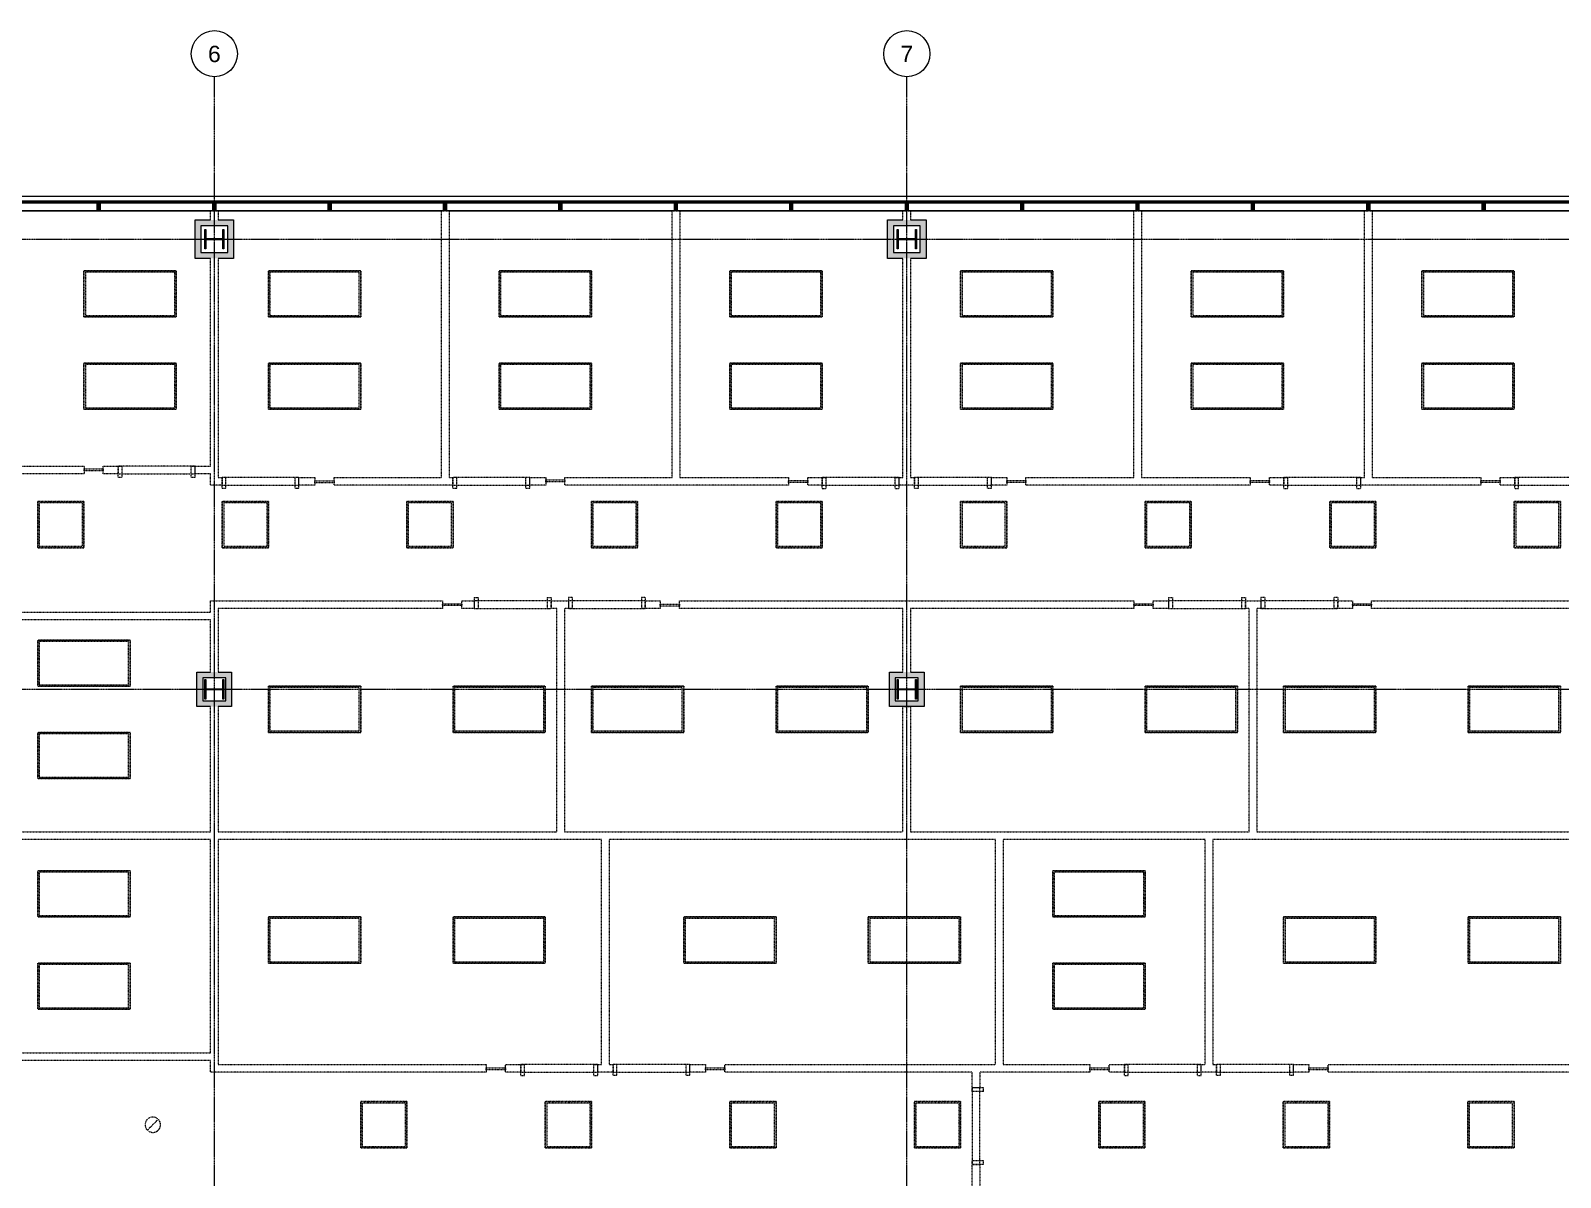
# Model space of a CAD drawing. Header units: inches. Extents: x -1263 to 2214, y -160 to 2229.
# Drawn here: x 207 to 1003, y 1633 to 2229 of the extents above; entities that cross this region are included whole.
import ezdxf

# ---------------------------------------------------------------- set-up
doc = ezdxf.new("R2010")
doc.units = ezdxf.units.IN
doc.header["$MEASUREMENT"] = 0
doc.linetypes.add('Demolished', pattern=[0.1875, 0.125, -0.0625])
doc.linetypes.add('Grid Line 1_2_', pattern=[0.875, 0.5, -0.125, 0.125, -0.125])
for name, color, linetype, lineweight in [('A-CLNG', 13, 'Continuous', 13), ('A-DETL-GENF', 92, 'Continuous', 9), ('A-DOOR', 31, 'Demolished', 9), ('A-DOOR-FRAM', 31, 'Demolished', 20), ('A-GLAZ-CURT', 52, 'Demolished', 9), ('A-GLAZ-CWMG', 51, 'Continuous', 13), ('A-WALL', 113, 'Demolished', 9), ('A-WALL-PATT', 111, 'Continuous', 13), ('E-LITE-EQPM', 33, 'Demolished', 9), ('I-WALL', 2, 'Continuous', 13), ('S-COLS', 52, 'Continuous', 13), ('S-GRID', 1, 'Continuous', 9), ('S-GRID-IDEN', 1, 'Continuous', 9)]:
    doc.layers.add(name, color=color, linetype=linetype, lineweight=lineweight)
doc.styles.add('Swis721 Lt BT', font='swissl.ttf', dxfattribs={"height": 8.514638})

# ---------------------------------------------------------------- blocks, each defined once
blk = doc.blocks.new('Single Flush - OTJ_SOLIDFLUSH_ALUM-4837881-6TH FLOOR RCP DEMO')
at = {"layer": 'A-DOOR-FRAM', "color": 250}
for p, q in [((-20, -3.75), (-20, 2)), ((-20, 2), (-18, 2)), ((-18, -3.75), (-18, 2)), ((18.000004, -3.75), (18.000004, 2)), ((18.000004, 2), (20.000004, 2)), ((20.000004, -3.75), (20.000004, 2)), ((-20, -3.75), (-18, -3.75)), ((18.000004, -3.75), (20.000004, -3.75))]:
    blk.add_line(p, q, dxfattribs=at)
blk = doc.blocks.new('Single Flush - OTJ_SOLIDFLUSH_ALUM-4837941-6TH FLOOR RCP DEMO')
at = {"layer": 'A-DOOR-FRAM', "color": 250}
for p, q in [((-20, 3.75), (-20, -2)), ((-20, 3.75), (-18, 3.75)), ((-18, 3.75), (-18, -2)), ((18.000004, 3.75), (18.000004, -2)), ((18.000004, 3.75), (20.000004, 3.75)), ((20.000004, 3.75), (20.000004, -2)), ((-20, -2), (-18, -2)), ((18.000004, -2), (20.000004, -2))]:
    blk.add_line(p, q, dxfattribs=at)
blk = doc.blocks.new('System Panel - Glazed-4866112-6TH FLOOR RCP DEMO')
at = {"layer": 'A-GLAZ-CURT', "color": 250, "lineweight": 20}
for p, q in [((-5, 0.75), (-5, 1.75)), ((-5, 1.75), (5, 1.75)), ((5, 0.75), (-5, 0.75)), ((5, 1.75), (5, 0.75))]:
    blk.add_line(p, q, dxfattribs=at)
blk = doc.blocks.new('HP-Bearing Pile-Column - HP10X57-4885479-6TH FLOOR RCP DEMO')
at = {"layer": 'S-COLS', "lineweight": 9}
blk.add_hatch(color=7, dxfattribs=at).paths.add_polyline_path([(-5.1, -4.435), (-5.1, -5), (5.1, -5), (5.1, -4.435), (0.2825, -4.435), (0.2825, 4.435), (5.1, 4.435), (5.1, 5), (-5.1, 5), (-5.1, 4.435), (-0.2825, 4.435), (-0.2825, -4.435), (-4.4727, -4.435)], flags=0)
at = {"layer": 'S-COLS', "color": 8, "lineweight": 20}
for p, q in [((-5.1, 5), (5.1, 5)), ((-5.1, 4.435), (-5.1, 5)), ((-0.2825, 4.435), (-5.1, 4.435)), ((-0.2825, -4.435), (-0.2825, 4.435)), ((5.1, 4.435), (0.2825, 4.435)), ((0.2825, 4.435), (0.2825, -4.435)), ((5.1, 5), (5.1, 4.435)), ((-5.1, -5), (-5.1, -4.435)), ((-5.1, -4.435), (-0.2825, -4.435)), ((5.1, -5), (-5.1, -5)), ((0.2825, -4.435), (5.1, -4.435)), ((5.1, -4.435), (5.1, -5))]:
    blk.add_line(p, q, dxfattribs=at)
blk = doc.blocks.new('System Panel - Glazed-4980337-6TH FLOOR RCP DEMO')
at = {"layer": 'A-GLAZ-CURT', "linetype": 'Continuous'}
blk.add_hatch(color=7, dxfattribs=at).paths.add_polyline_path([(29.25, 1.75), (-29.25, 1.75), (-29.25, 0.75), (29.25, 0.75)], flags=0)
at = {"layer": 'A-GLAZ-CURT', "color": 8, "linetype": 'Continuous', "lineweight": 20}
for p, q in [((-29.25, 0.75), (-29.25, 1.75)), ((-29.25, 1.75), (29.25, 1.75)), ((29.25, 0.75), (-29.25, 0.75)), ((29.25, 1.75), (29.25, 0.75))]:
    blk.add_line(p, q, dxfattribs=at)
blk = doc.blocks.new('System Panel - Glazed-4980343-6TH FLOOR RCP DEMO')
at = {"layer": 'A-GLAZ-CURT', "linetype": 'Continuous'}
blk.add_hatch(color=7, dxfattribs=at).paths.add_polyline_path([(-29.34, 0.75), (29.34, 0.75), (29.34, 1.75), (-29.34, 1.75), (-29.34, 0.75)], flags=0)
at = {"layer": 'A-GLAZ-CURT', "color": 8, "linetype": 'Continuous', "lineweight": 20}
for p, q in [((-29.34, 0.75), (-29.34, 1.75)), ((-29.34, 1.75), (29.34, 1.75)), ((29.34, 0.75), (-29.34, 0.75)), ((29.34, 1.75), (29.34, 0.75))]:
    blk.add_line(p, q, dxfattribs=at)
blk = doc.blocks.new('System Panel - Glazed-4980338-6TH FLOOR RCP DEMO')
at = {"layer": 'A-GLAZ-CURT', "linetype": 'Continuous'}
blk.add_hatch(color=7, dxfattribs=at).paths.add_polyline_path([(-29.34, 1.75), (-29.34, 0.75), (29.34, 0.75), (29.34, 1.75), (15.4, 1.75)], flags=0)
at = {"layer": 'A-GLAZ-CURT', "color": 8, "linetype": 'Continuous', "lineweight": 20}
for p, q in [((-29.34, 0.75), (-29.34, 1.75)), ((-29.34, 1.75), (29.34, 1.75)), ((29.34, 0.75), (-29.34, 0.75)), ((29.34, 1.75), (29.34, 0.75))]:
    blk.add_line(p, q, dxfattribs=at)
blk = doc.blocks.new('Rectangular Mullion - 1_5_ x 2_5_ rectangular-4980335-6TH FLOOR RCP DEMO')
at = {"layer": 'A-GLAZ-CWMG', "lineweight": 9}
blk.add_hatch(color=7, dxfattribs=at).paths.add_polyline_path([(0.75, -1.75), (0.75, -2), (-0.75, -2), (-0.75, 3), (0.75, 3), (0.75, -0.75)], flags=0)
at = {"layer": 'A-GLAZ-CWMG', "color": 8, "lineweight": 20}
for p, q in [((0.75, 3), (-0.75, 3)), ((-0.75, 3), (-0.75, -2)), ((0.75, -2), (0.75, 3)), ((-0.75, -2), (0.75, -2))]:
    blk.add_line(p, q, dxfattribs=at)
blk = doc.blocks.new('Rectangular Mullion - 1_5_ x 2_5_ rectangular-4916157-6TH FLOOR RCP DEMO')
at = {"layer": 'A-GLAZ-CWMG', "lineweight": 9}
for p, q in [((963.72, 2140.33), (1022.4, 2140.33)), ((963.72, 2135.33), (1022.4, 2135.33))]:
    blk.add_line(p, q, dxfattribs=at)
blk = doc.blocks.new('Rectangular Mullion - 1_5_ x 2_5_ rectangular-V3-6TH FLOOR RCP DEMO')
at = {"layer": 'A-GLAZ-CWMG', "lineweight": 9}
for p, q in [((-358.12, 725.26), (-416.62, 725.26)), ((-358.12, 720.26), (-416.62, 720.26))]:
    blk.add_line(p, q, dxfattribs=at)
blk = doc.blocks.new('FAR22_CH - FAR22_CH-4992025-6TH FLOOR RCP DEMO')
at = {"layer": 'A-DETL-GENF', "color": 7, "linetype": 'Demolished'}
for p, q in [((0, 0), (24, 0)), ((0, -24), (0, 0)), ((0.75, -0.75), (0.75, -23.25)), ((23.25, -0.75), (0.75, -0.75)), ((23.25, -23.25), (23.25, -0.75)), ((24, 0), (24, -24)), ((0.75, -23.25), (23.25, -23.25)), ((24, -24), (0, -24))]:
    blk.add_line(p, q, dxfattribs=at)
blk = doc.blocks.new('L-Recessed Circular - Downlight - 8_-4935058-6TH FLOOR RCP DEMO')
at = {"layer": 'E-LITE-EQPM', "color": 7}
for q in [(-2.83, -2.83), (2.83, 2.83)]:
    blk.add_line((0, 0), q, dxfattribs=at)
for start, end in [(360, 180), (180, 360)]:
    blk.add_arc((0, 0), 4, start, end, dxfattribs=at)
blk = doc.blocks.new('FAR22_CH - FAR24_CH-5125636-6TH FLOOR RCP DEMO')
at = {"layer": 'A-DETL-GENF', "color": 7, "linetype": 'Demolished'}
for p, q in [((0, 0), (48, 0)), ((0, -24), (0, 0)), ((0.75, -0.75), (0.75, -23.25)), ((47.25, -0.75), (0.75, -0.75)), ((47.25, -23.25), (47.25, -0.75)), ((48, 0), (48, -24)), ((0.75, -23.25), (47.25, -23.25)), ((48, -24), (0, -24))]:
    blk.add_line(p, q, dxfattribs=at)
blk = doc.blocks.new('Grid - Grid Head - Circle-50561-6TH FLOOR RCP DEMO')
at = {"layer": 'S-GRID-IDEN'}
blk.add_circle((0, 0), 0.125, dxfattribs=at)

msp = doc.modelspace()

# ---------------------------------------------------------------- hatches: boundary and pattern name
at = {"layer": 'A-WALL-PATT', "lineweight": 9}
for points in [[(295.8, 2110.46), (295.8, 2130.46), (292.8, 2130.46), (292.8, 2110.46)], [(312.8, 2127.46), (312.8, 2130.46), (295.8, 2130.46), (295.8, 2127.46), (309.8, 2127.46)], [(312.8, 2110.46), (312.8, 2127.46), (309.8, 2127.46), (309.8, 2110.46)], [(652.97, 2110.46), (655.97, 2110.46), (655.97, 2130.46), (652.97, 2130.46), (652.97, 2110.6)], [(655.97, 2127.46), (672.97, 2127.46), (672.97, 2130.46), (655.97, 2130.46)], [(672.97, 2110.46), (672.97, 2127.46), (669.97, 2127.46), (669.97, 2110.46)], [(309.8, 2110.46), (309.8, 2113.46), (295.8, 2113.46), (295.8, 2110.46), (304.8, 2110.46)], [(669.97, 2110.46), (669.97, 2113.46), (655.97, 2113.46), (655.97, 2110.46), (664.97, 2110.46)], [(296.76, 1877.42), (296.76, 1895.42), (293.76, 1895.42), (293.76, 1877.42)], [(306.93, 1892.42), (311.76, 1892.42), (311.76, 1895.42), (296.76, 1895.42), (296.76, 1892.42), (304.8, 1892.42)], [(653.94, 1877.42), (656.94, 1877.42), (656.94, 1895.42), (653.94, 1895.42), (653.94, 1882.56)], [(664.93, 1892.42), (671.94, 1892.42), (671.94, 1895.42), (656.94, 1895.42), (656.94, 1892.42), (660.93, 1892.42)], [(311.76, 1877.42), (311.76, 1892.42), (308.76, 1892.42), (308.76, 1877.42)], [(671.94, 1877.42), (671.94, 1892.42), (668.94, 1892.42), (668.94, 1877.42)], [(296.76, 1877.42), (308.76, 1877.42), (308.76, 1880.42), (296.76, 1880.42)], [(664.2, 1877.42), (668.94, 1877.42), (668.94, 1880.42), (656.94, 1880.42), (656.94, 1877.42), (660.97, 1877.42)]]:
    msp.add_hatch(color=7, dxfattribs=at).paths.add_polyline_path(points, flags=0)

# ---------------------------------------------------------------- linework, layer by layer
at = {"layer": 'A-CLNG', "color": 7, "linetype": 'Demolished', "lineweight": 9}
for p, q in [((282.93, 2104.06), (234.93, 2104.06)), ((234.93, 2104.06), (234.93, 2080.06)), ((282.93, 2080.06), (282.93, 2104.06)), ((378.93, 2104.06), (330.93, 2104.06)), ((330.93, 2104.06), (330.93, 2080.06)), ((378.93, 2080.06), (378.93, 2104.06)), ((498.93, 2104.06), (450.93, 2104.06)), ((450.93, 2104.06), (450.93, 2080.06)), ((498.93, 2080.06), (498.93, 2104.06)), ((618.93, 2104.06), (570.93, 2104.06)), ((570.93, 2104.06), (570.93, 2080.06)), ((618.93, 2080.06), (618.93, 2104.06)), ((738.93, 2104.06), (690.93, 2104.06)), ((690.93, 2104.06), (690.93, 2080.06)), ((738.93, 2080.06), (738.93, 2104.06)), ((858.93, 2104.06), (810.93, 2104.06)), ((810.93, 2104.06), (810.93, 2080.06)), ((858.93, 2080.06), (858.93, 2104.06)), ((978.93, 2104.06), (930.93, 2104.06)), ((930.93, 2104.06), (930.93, 2080.06)), ((978.93, 2080.06), (978.93, 2104.06)), ((234.93, 2080.06), (282.93, 2080.06)), ((330.93, 2080.06), (378.93, 2080.06)), ((450.93, 2080.06), (498.93, 2080.06)), ((570.93, 2080.06), (618.93, 2080.06)), ((690.93, 2080.06), (738.93, 2080.06)), ((810.93, 2080.06), (858.93, 2080.06)), ((930.93, 2080.06), (978.93, 2080.06)), ((282.93, 2056.06), (234.93, 2056.06)), ((234.93, 2056.06), (234.93, 2032.06)), ((282.93, 2032.06), (282.93, 2056.06)), ((378.93, 2056.06), (330.93, 2056.06)), ((330.93, 2056.06), (330.93, 2032.06)), ((378.93, 2032.06), (378.93, 2056.06)), ((498.93, 2056.06), (450.93, 2056.06)), ((450.93, 2056.06), (450.93, 2032.06)), ((498.93, 2032.06), (498.93, 2056.06)), ((618.93, 2056.06), (570.93, 2056.06)), ((570.93, 2056.06), (570.93, 2032.06)), ((618.93, 2032.06), (618.93, 2056.06)), ((738.93, 2056.06), (690.93, 2056.06)), ((690.93, 2056.06), (690.93, 2032.06)), ((738.93, 2032.06), (738.93, 2056.06)), ((858.93, 2056.06), (810.93, 2056.06)), ((810.93, 2056.06), (810.93, 2032.06)), ((858.93, 2032.06), (858.93, 2056.06)), ((978.93, 2056.06), (930.93, 2056.06)), ((930.93, 2056.06), (930.93, 2032.06)), ((978.93, 2032.06), (978.93, 2056.06)), ((234.93, 2032.06), (282.93, 2032.06)), ((330.93, 2032.06), (378.93, 2032.06)), ((450.93, 2032.06), (498.93, 2032.06)), ((570.93, 2032.06), (618.93, 2032.06)), ((690.93, 2032.06), (738.93, 2032.06)), ((810.93, 2032.06), (858.93, 2032.06)), ((930.93, 2032.06), (978.93, 2032.06)), ((234.93, 1984.06), (210.93, 1984.06)), ((210.93, 1984.06), (210.93, 1960.06)), ((234.93, 1960.06), (234.93, 1984.06)), ((330.93, 1984.06), (306.93, 1984.06)), ((306.93, 1984.06), (306.93, 1960.06)), ((330.93, 1960.06), (330.93, 1984.06)), ((426.93, 1984.06), (402.93, 1984.06)), ((402.93, 1984.06), (402.93, 1960.06)), ((426.93, 1960.06), (426.93, 1984.06)), ((522.93, 1984.06), (498.93, 1984.06)), ((498.93, 1984.06), (498.93, 1960.06)), ((522.93, 1960.06), (522.93, 1984.06)), ((618.93, 1984.06), (594.93, 1984.06)), ((594.93, 1984.06), (594.93, 1960.06)), ((618.93, 1960.06), (618.93, 1984.06)), ((714.93, 1984.06), (690.93, 1984.06)), ((690.93, 1984.06), (690.93, 1960.06)), ((714.93, 1960.06), (714.93, 1984.06)), ((810.93, 1984.06), (786.93, 1984.06)), ((786.93, 1984.06), (786.93, 1960.06)), ((810.93, 1960.06), (810.93, 1984.06)), ((906.93, 1984.06), (882.93, 1984.06)), ((882.93, 1984.06), (882.93, 1960.06)), ((906.93, 1960.06), (906.93, 1984.06)), ((1002.93, 1984.06), (978.93, 1984.06)), ((978.93, 1984.06), (978.93, 1960.06)), ((1002.93, 1960.06), (1002.93, 1984.06)), ((210.93, 1960.06), (234.93, 1960.06)), ((306.93, 1960.06), (330.93, 1960.06)), ((402.93, 1960.06), (426.93, 1960.06)), ((498.93, 1960.06), (522.93, 1960.06)), ((594.93, 1960.06), (618.93, 1960.06)), ((690.93, 1960.06), (714.93, 1960.06)), ((786.93, 1960.06), (810.93, 1960.06)), ((882.93, 1960.06), (906.93, 1960.06)), ((978.93, 1960.06), (1002.93, 1960.06)), ((258.93, 1912.06), (210.93, 1912.06)), ((210.93, 1912.06), (210.93, 1888.06)), ((258.93, 1888.06), (258.93, 1912.06)), ((210.93, 1888.06), (258.93, 1888.06)), ((378.93, 1888.06), (330.93, 1888.06)), ((330.93, 1888.06), (330.93, 1864.06)), ((378.93, 1864.06), (378.93, 1888.06)), ((474.93, 1888.06), (426.93, 1888.06)), ((426.93, 1888.06), (426.93, 1864.06)), ((474.93, 1864.06), (474.93, 1888.06)), ((546.93, 1888.06), (498.93, 1888.06)), ((498.93, 1888.06), (498.93, 1864.06)), ((546.93, 1864.06), (546.93, 1888.06)), ((642.93, 1888.06), (594.93, 1888.06)), ((594.93, 1888.06), (594.93, 1864.06)), ((642.93, 1864.06), (642.93, 1888.06)), ((738.93, 1888.06), (690.93, 1888.06)), ((690.93, 1888.06), (690.93, 1864.06)), ((738.93, 1864.06), (738.93, 1888.06)), ((834.93, 1888.06), (786.93, 1888.06)), ((786.93, 1888.06), (786.93, 1864.06)), ((834.93, 1864.06), (834.93, 1888.06)), ((906.93, 1888.06), (858.93, 1888.06)), ((858.93, 1888.06), (858.93, 1864.06)), ((906.93, 1864.06), (906.93, 1888.06)), ((1002.93, 1888.06), (954.93, 1888.06)), ((954.93, 1888.06), (954.93, 1864.06)), ((1002.93, 1864.06), (1002.93, 1888.06)), ((258.93, 1864.06), (210.93, 1864.06)), ((210.93, 1864.06), (210.93, 1840.06)), ((258.93, 1840.06), (258.93, 1864.06)), ((330.93, 1864.06), (378.93, 1864.06)), ((426.93, 1864.06), (474.93, 1864.06)), ((498.93, 1864.06), (546.93, 1864.06)), ((594.93, 1864.06), (642.93, 1864.06)), ((690.93, 1864.06), (738.93, 1864.06)), ((786.93, 1864.06), (834.93, 1864.06)), ((858.93, 1864.06), (906.93, 1864.06)), ((954.93, 1864.06), (1002.93, 1864.06)), ((210.93, 1840.06), (258.93, 1840.06)), ((258.93, 1792.06), (210.93, 1792.06)), ((210.93, 1792.06), (210.93, 1768.06)), ((258.93, 1768.06), (258.93, 1792.06)), ((786.93, 1792.06), (738.93, 1792.06)), ((738.93, 1792.06), (738.93, 1768.06)), ((786.93, 1768.06), (786.93, 1792.06)), ((210.93, 1768.06), (258.93, 1768.06)), ((378.93, 1768.06), (330.93, 1768.06)), ((330.93, 1768.06), (330.93, 1744.06)), ((378.93, 1744.06), (378.93, 1768.06)), ((474.93, 1768.06), (426.93, 1768.06)), ((426.93, 1768.06), (426.93, 1744.06)), ((474.93, 1744.06), (474.93, 1768.06)), ((594.93, 1768.06), (546.93, 1768.06)), ((546.93, 1768.06), (546.93, 1744.06)), ((594.93, 1744.06), (594.93, 1768.06)), ((690.93, 1768.06), (642.93, 1768.06)), ((642.93, 1768.06), (642.93, 1744.06)), ((690.93, 1744.06), (690.93, 1768.06)), ((738.93, 1768.06), (786.93, 1768.06)), ((906.93, 1768.06), (858.93, 1768.06)), ((858.93, 1768.06), (858.93, 1744.06)), ((906.93, 1744.06), (906.93, 1768.06)), ((1002.93, 1768.06), (954.93, 1768.06)), ((954.93, 1768.06), (954.93, 1744.06)), ((1002.93, 1744.06), (1002.93, 1768.06)), ((258.93, 1744.06), (210.93, 1744.06)), ((210.93, 1744.06), (210.93, 1720.06)), ((258.93, 1720.06), (258.93, 1744.06)), ((330.93, 1744.06), (378.93, 1744.06)), ((426.93, 1744.06), (474.93, 1744.06)), ((546.93, 1744.06), (594.93, 1744.06)), ((642.93, 1744.06), (690.93, 1744.06)), ((786.93, 1744.06), (738.93, 1744.06)), ((738.93, 1744.06), (738.93, 1720.06)), ((786.93, 1720.06), (786.93, 1744.06)), ((858.93, 1744.06), (906.93, 1744.06)), ((954.93, 1744.06), (1002.93, 1744.06)), ((210.93, 1720.06), (258.93, 1720.06)), ((738.93, 1720.06), (786.93, 1720.06)), ((402.93, 1672.06), (378.93, 1672.06)), ((378.93, 1672.06), (378.93, 1648.06)), ((402.93, 1648.06), (402.93, 1672.06)), ((498.93, 1672.06), (474.93, 1672.06)), ((474.93, 1672.06), (474.93, 1648.06)), ((498.93, 1648.06), (498.93, 1672.06)), ((594.93, 1672.06), (570.93, 1672.06)), ((570.93, 1672.06), (570.93, 1648.06)), ((594.93, 1648.06), (594.93, 1672.06)), ((690.93, 1672.06), (666.93, 1672.06)), ((666.93, 1672.06), (666.93, 1648.06)), ((690.93, 1648.06), (690.93, 1672.06)), ((786.8, 1672.06), (762.8, 1672.06)), ((762.8, 1672.06), (762.8, 1648.06)), ((786.8, 1648.06), (786.8, 1672.06)), ((882.8, 1672.06), (858.8, 1672.06)), ((858.8, 1672.06), (858.8, 1648.06)), ((882.8, 1648.06), (882.8, 1672.06)), ((978.8, 1672.06), (954.8, 1672.06)), ((954.8, 1672.06), (954.8, 1648.06)), ((978.8, 1648.06), (978.8, 1672.06)), ((378.93, 1648.06), (402.93, 1648.06)), ((474.93, 1648.06), (498.93, 1648.06)), ((570.93, 1648.06), (594.93, 1648.06)), ((666.93, 1648.06), (690.93, 1648.06)), ((762.8, 1648.06), (786.8, 1648.06)), ((858.8, 1648.06), (882.8, 1648.06)), ((954.8, 1648.06), (978.8, 1648.06))]:
    msp.add_line(p, q, dxfattribs=at)
for start, end in [(0, 180), (180, 0)]:
    msp.add_arc((270.78, 1660.06), 4, start, end, dxfattribs=at)
at = {"layer": 'A-WALL', "linetype": 'Continuous'}
for p, q in [((1417.6, 2142.61), (-1172.02, 2142.61)), ((124.76, 2135.11), (300.8, 2135.11)), ((304.8, 2135.11), (420.88, 2135.11)), ((424.88, 2135.11), (540.99, 2135.11)), ((544.99, 2135.11), (660.97, 2135.11)), ((664.97, 2135.11), (781.05, 2135.11)), ((785.05, 2135.11), (901.08, 2135.11)), ((905.08, 2135.11), (1021.15, 2135.11))]:
    msp.add_line(p, q, dxfattribs=at)
at = {"layer": 'A-WALL', "color": 250, "lineweight": 20}
for p, q in [((300.8, 2130.46), (300.8, 2135.11)), ((300.8, 2135.11), (304.8, 2135.11)), ((304.8, 2135.11), (304.8, 2130.46)), ((420.88, 1996.51), (420.88, 2135.11)), ((420.88, 2135.11), (424.88, 2135.11)), ((424.88, 2135.11), (424.88, 1996.51)), ((540.99, 1996.51), (540.99, 2135.11)), ((540.99, 2135.11), (544.99, 2135.11)), ((544.99, 2135.11), (544.99, 1996.51)), ((660.97, 2130.46), (660.97, 2135.11)), ((660.97, 2135.11), (664.97, 2135.11)), ((664.97, 2135.11), (664.97, 2130.46)), ((781.05, 1996.51), (781.05, 2135.11)), ((781.05, 2135.11), (785.05, 2135.11)), ((785.05, 2135.11), (785.05, 1996.51)), ((901.08, 1996.51), (901.08, 2135.11)), ((901.08, 2135.11), (905.08, 2135.11)), ((905.08, 2135.11), (905.08, 1996.51)), ((300.8, 2002.48), (300.8, 2110.46)), ((304.8, 2110.46), (304.8, 1996.51)), ((660.97, 1996.51), (660.97, 2110.46)), ((664.97, 2110.46), (664.97, 1996.51)), ((235, 1998.48), (200.05, 1998.48)), ((200.7, 2002.48), (235, 2002.48)), ((235, 2002.48), (235, 1998.48)), ((245, 1998.48), (245, 2002.48)), ((245, 2002.48), (252.8, 2002.48)), ((252.8, 1998.48), (245, 1998.48)), ((252.8, 2002.48), (252.8, 1998.48)), ((292.8, 1998.48), (292.8, 2002.48)), ((292.8, 2002.48), (300.8, 2002.48)), ((300.8, 1998.48), (292.8, 1998.48)), ((300.8, 1992.51), (300.8, 1998.48)), ((306.8, 1992.51), (300.8, 1992.51)), ((304.8, 1996.51), (306.8, 1996.51)), ((306.8, 1996.51), (306.8, 1992.51)), ((346.8, 1992.51), (346.8, 1996.51)), ((346.8, 1996.51), (355.08, 1996.51)), ((355.08, 1992.51), (346.8, 1992.51)), ((355.08, 1996.51), (355.08, 1992.51)), ((365.08, 1992.51), (365.08, 1996.51)), ((365.08, 1996.51), (420.88, 1996.51)), ((426.88, 1992.51), (365.08, 1992.51)), ((424.88, 1996.51), (426.88, 1996.51)), ((426.88, 1996.51), (426.88, 1992.51)), ((466.88, 1992.51), (466.88, 1996.51)), ((466.88, 1996.51), (475.16, 1996.51)), ((475.16, 1992.51), (466.88, 1992.51)), ((475.16, 1996.51), (475.16, 1992.51)), ((485.16, 1992.51), (485.16, 1996.51)), ((485.16, 1996.51), (540.99, 1996.51)), ((601.43, 1992.51), (485.16, 1992.51)), ((544.99, 1996.51), (601.43, 1996.51)), ((601.43, 1996.51), (601.43, 1992.51)), ((611.43, 1992.51), (611.43, 1996.51)), ((611.43, 1996.51), (618.97, 1996.51)), ((618.97, 1992.51), (611.43, 1992.51)), ((618.97, 1996.51), (618.97, 1992.51)), ((658.97, 1992.51), (658.97, 1996.51)), ((658.97, 1996.51), (660.97, 1996.51)), ((666.97, 1992.51), (658.97, 1992.51)), ((664.97, 1996.51), (666.97, 1996.51)), ((666.97, 1996.51), (666.97, 1992.51)), ((706.97, 1992.51), (706.97, 1996.51)), ((706.97, 1996.51), (714.93, 1996.51)), ((714.93, 1992.51), (706.97, 1992.51)), ((714.93, 1996.51), (714.93, 1992.51)), ((724.93, 1992.51), (724.93, 1996.51)), ((724.93, 1996.51), (781.05, 1996.51)), ((841.53, 1992.51), (724.93, 1992.51)), ((785.05, 1996.51), (841.53, 1996.51)), ((841.53, 1996.51), (841.53, 1992.51)), ((851.53, 1992.51), (851.53, 1996.51)), ((851.53, 1996.51), (859.08, 1996.51)), ((859.08, 1992.51), (851.53, 1992.51)), ((859.08, 1996.51), (859.08, 1992.51)), ((899.08, 1992.51), (899.08, 1996.51)), ((899.08, 1996.51), (901.08, 1996.51)), ((961.6, 1992.51), (899.08, 1992.51)), ((905.08, 1996.51), (961.6, 1996.51)), ((961.6, 1996.51), (961.6, 1992.51)), ((971.6, 1992.51), (971.6, 1996.51)), ((971.6, 1996.51), (979.15, 1996.51)), ((979.15, 1992.51), (971.6, 1992.51)), ((979.15, 1996.51), (979.15, 1992.51)), ((156.85, 1926.47), (300.8, 1926.47)), ((300.8, 1932.44), (421.47, 1932.44)), ((300.8, 1926.47), (300.8, 1932.44)), ((421.47, 1928.44), (304.8, 1928.44)), ((304.8, 1928.44), (304.8, 1895.42)), ((421.47, 1932.44), (421.47, 1928.44)), ((431.47, 1928.44), (431.47, 1932.44)), ((431.47, 1932.44), (437.93, 1932.44)), ((437.93, 1928.44), (431.47, 1928.44)), ((437.93, 1932.44), (437.93, 1928.44)), ((477.93, 1928.44), (477.93, 1932.44)), ((477.93, 1932.44), (486.93, 1932.44)), ((480.93, 1928.44), (477.93, 1928.44)), ((480.93, 1812.41), (480.93, 1928.44)), ((486.93, 1928.44), (484.93, 1928.44)), ((484.93, 1928.44), (484.93, 1812.41)), ((486.93, 1932.44), (486.93, 1928.44)), ((526.93, 1928.44), (526.93, 1932.44)), ((526.93, 1932.44), (534.69, 1932.44)), ((534.69, 1928.44), (526.93, 1928.44)), ((534.69, 1932.44), (534.69, 1928.44)), ((544.69, 1928.44), (544.69, 1932.44)), ((544.69, 1932.44), (781.11, 1932.44)), ((660.93, 1928.44), (544.69, 1928.44)), ((660.93, 1895.42), (660.93, 1928.44)), ((781.11, 1928.44), (664.93, 1928.44)), ((664.93, 1928.44), (664.93, 1895.42)), ((781.11, 1932.44), (781.11, 1928.44)), ((791.11, 1928.44), (791.11, 1932.44)), ((791.11, 1932.44), (799.11, 1932.44)), ((799.11, 1928.44), (791.11, 1928.44)), ((799.11, 1932.44), (799.11, 1928.44)), ((839.11, 1928.44), (839.11, 1932.44)), ((839.11, 1932.44), (847.11, 1932.44)), ((841.11, 1928.44), (839.11, 1928.44)), ((841.11, 1812.41), (841.11, 1928.44)), ((847.11, 1928.44), (845.11, 1928.44)), ((845.11, 1928.44), (845.11, 1812.41)), ((847.11, 1932.44), (847.11, 1928.44)), ((887.11, 1928.44), (887.11, 1932.44)), ((887.11, 1932.44), (894.72, 1932.44)), ((894.72, 1928.44), (887.11, 1928.44)), ((894.72, 1932.44), (894.72, 1928.44)), ((904.72, 1928.44), (904.72, 1932.44)), ((904.72, 1932.44), (1025.15, 1932.44)), ((1021.15, 1928.44), (904.72, 1928.44)), ((300.8, 1922.47), (160.85, 1922.47)), ((300.8, 1895.42), (300.8, 1922.47)), ((300.8, 1812.41), (300.8, 1877.42)), ((304.8, 1877.42), (304.8, 1812.41)), ((660.97, 1812.41), (660.97, 1877.41)), ((660.97, 1877.41), (664.97, 1877.41)), ((664.97, 1877.41), (664.97, 1812.41)), ((160.85, 1812.41), (300.8, 1812.41)), ((300.8, 1808.41), (160.85, 1808.41)), ((300.8, 1697.42), (300.8, 1808.41)), ((304.8, 1812.41), (480.93, 1812.41)), ((304.8, 1808.41), (304.8, 1691.32)), ((504.19, 1808.41), (304.8, 1808.41)), ((484.93, 1812.41), (660.97, 1812.41)), ((504.19, 1691.32), (504.19, 1808.41)), ((709.05, 1808.41), (508.19, 1808.41)), ((508.19, 1808.41), (508.19, 1691.32)), ((664.97, 1812.41), (841.11, 1812.41)), ((709.05, 1691.32), (709.05, 1808.41)), ((818.12, 1808.41), (713.05, 1808.41)), ((713.05, 1808.41), (713.05, 1691.32)), ((818.12, 1691.32), (818.12, 1808.41)), ((1021.15, 1808.41), (822.12, 1808.41)), ((822.12, 1808.41), (822.12, 1691.32)), ((845.11, 1812.41), (1021.15, 1812.41)), ((160.85, 1697.42), (300.8, 1697.42)), ((300.8, 1693.42), (156.85, 1693.42)), ((300.8, 1687.32), (300.8, 1693.42)), ((444.15, 1687.32), (300.8, 1687.32)), ((304.8, 1691.32), (444.15, 1691.32)), ((444.15, 1691.32), (444.15, 1687.32)), ((454.15, 1691.32), (462.19, 1691.32)), ((454.15, 1687.32), (454.15, 1691.32)), ((462.19, 1687.32), (454.15, 1687.32)), ((462.19, 1691.32), (462.19, 1687.32)), ((502.19, 1691.32), (504.19, 1691.32)), ((502.19, 1687.32), (502.19, 1691.32)), ((510.19, 1687.32), (502.19, 1687.32)), ((508.19, 1691.32), (510.19, 1691.32)), ((510.19, 1691.32), (510.19, 1687.32)), ((550.19, 1691.32), (558.23, 1691.32)), ((550.19, 1687.32), (550.19, 1691.32)), ((558.23, 1687.32), (550.19, 1687.32)), ((558.23, 1691.32), (558.23, 1687.32)), ((568.23, 1691.32), (709.05, 1691.32)), ((568.23, 1687.32), (568.23, 1691.32)), ((697.02, 1687.32), (568.23, 1687.32)), ((697.02, 1679.32), (697.02, 1687.32)), ((758.18, 1687.32), (701.02, 1687.32)), ((701.02, 1687.32), (701.02, 1679.32)), ((713.05, 1691.32), (758.18, 1691.32)), ((758.18, 1691.32), (758.18, 1687.32)), ((768.18, 1691.32), (776.12, 1691.32)), ((768.18, 1687.32), (768.18, 1691.32)), ((776.12, 1687.32), (768.18, 1687.32)), ((776.12, 1691.32), (776.12, 1687.32)), ((816.12, 1691.32), (818.12, 1691.32)), ((816.12, 1687.32), (816.12, 1691.32)), ((824.12, 1687.32), (816.12, 1687.32)), ((822.12, 1691.32), (824.12, 1691.32)), ((824.12, 1691.32), (824.12, 1687.32)), ((864.12, 1691.32), (872.07, 1691.32)), ((864.12, 1687.32), (864.12, 1691.32)), ((872.07, 1687.32), (864.12, 1687.32)), ((872.07, 1691.32), (872.07, 1687.32)), ((882.07, 1691.32), (1021.15, 1691.32)), ((882.07, 1687.32), (882.07, 1691.32)), ((1025.15, 1687.32), (882.07, 1687.32)), ((701.02, 1679.32), (697.02, 1679.32)), ((697.02, 1624.31), (697.02, 1639.32)), ((697.02, 1639.32), (701.02, 1639.32)), ((701.02, 1639.32), (701.02, 1624.31))]:
    msp.add_line(p, q, dxfattribs=at)
at = {"layer": 'A-WALL', "color": 7}
for p, q in [((292.8, 2002.48), (252.8, 2002.48)), ((252.8, 1998.48), (292.8, 1998.48)), ((346.8, 1996.51), (306.8, 1996.51)), ((306.8, 1992.51), (346.8, 1992.51)), ((466.88, 1996.51), (426.88, 1996.51)), ((426.88, 1992.51), (466.88, 1992.51)), ((658.97, 1996.51), (618.97, 1996.51)), ((618.97, 1992.51), (658.97, 1992.51)), ((706.97, 1996.51), (666.97, 1996.51)), ((666.97, 1992.51), (706.97, 1992.51)), ((899.08, 1996.51), (859.08, 1996.51)), ((859.08, 1992.51), (899.08, 1992.51)), ((1019.15, 1996.51), (979.15, 1996.51)), ((979.15, 1992.51), (1019.15, 1992.51)), ((477.93, 1932.44), (437.93, 1932.44)), ((437.93, 1928.44), (477.93, 1928.44)), ((526.93, 1932.44), (486.93, 1932.44)), ((486.93, 1928.44), (526.93, 1928.44)), ((839.11, 1932.44), (799.11, 1932.44)), ((799.11, 1928.44), (839.11, 1928.44)), ((887.11, 1932.44), (847.11, 1932.44)), ((847.11, 1928.44), (887.11, 1928.44)), ((502.19, 1691.32), (462.19, 1691.32)), ((462.19, 1687.32), (502.19, 1687.32)), ((550.19, 1691.32), (510.19, 1691.32)), ((510.19, 1687.32), (550.19, 1687.32)), ((816.12, 1691.32), (776.12, 1691.32)), ((776.12, 1687.32), (816.12, 1687.32)), ((864.12, 1691.32), (824.12, 1691.32)), ((824.12, 1687.32), (864.12, 1687.32)), ((697.02, 1679.32), (697.02, 1639.32)), ((701.02, 1639.32), (701.02, 1679.32))]:
    msp.add_line(p, q, dxfattribs=at)
at = {"layer": 'I-WALL', "color": 8, "lineweight": 20}
for p, q in [((292.8, 2110.46), (292.8, 2130.46)), ((292.8, 2130.46), (300.8, 2130.46)), ((295.8, 2127.46), (295.8, 2113.46)), ((309.8, 2127.46), (295.8, 2127.46)), ((304.8, 2130.46), (312.8, 2130.46)), ((309.8, 2113.46), (309.8, 2127.46)), ((312.8, 2130.46), (312.8, 2110.46)), ((652.97, 2110.46), (652.97, 2130.46)), ((652.97, 2130.46), (660.97, 2130.46)), ((655.97, 2127.46), (655.97, 2113.46)), ((669.97, 2127.46), (655.97, 2127.46)), ((664.97, 2130.46), (672.97, 2130.46)), ((669.97, 2113.46), (669.97, 2127.46)), ((672.97, 2130.46), (672.97, 2110.46)), ((300.8, 2110.46), (292.8, 2110.46)), ((295.8, 2113.46), (309.8, 2113.46)), ((312.8, 2110.46), (304.8, 2110.46)), ((660.97, 2110.46), (652.97, 2110.46)), ((655.97, 2113.46), (669.97, 2113.46)), ((672.97, 2110.46), (664.97, 2110.46)), ((293.76, 1877.42), (293.76, 1895.42)), ((293.76, 1895.42), (300.8, 1895.42)), ((304.8, 1895.42), (311.76, 1895.42)), ((311.76, 1895.42), (311.76, 1877.42)), ((653.94, 1877.42), (653.94, 1895.42)), ((653.94, 1895.42), (660.93, 1895.42)), ((664.93, 1895.42), (671.94, 1895.42)), ((671.94, 1895.42), (671.94, 1877.42)), ((296.76, 1892.42), (296.76, 1880.42)), ((308.76, 1892.42), (296.76, 1892.42)), ((308.76, 1880.42), (308.76, 1892.42)), ((656.94, 1892.42), (656.94, 1880.42)), ((668.94, 1892.42), (656.94, 1892.42)), ((668.94, 1880.42), (668.94, 1892.42)), ((296.76, 1880.42), (308.76, 1880.42)), ((656.94, 1880.42), (668.94, 1880.42)), ((300.8, 1877.42), (293.76, 1877.42)), ((311.76, 1877.42), (304.8, 1877.42)), ((671.94, 1877.42), (653.94, 1877.42))]:
    msp.add_line(p, q, dxfattribs=at)
at = {"layer": 'S-GRID', "linetype": 'Grid Line 1_2_'}
for p, q in [((302.8, 640.48), (302.8, 2204.87)), ((662.97, 640.48), (662.97, 2204.87)), ((-1262.83, 2120.46), (1480.44, 2120.46)), ((-1262.83, 1886.42), (1480.44, 1886.42))]:
    msp.add_line(p, q, dxfattribs=at)

# ---------------------------------------------------------------- block references
at = {"layer": 'A-DOOR', "color": 7}
for name, p in [('Single Flush - OTJ_SOLIDFLUSH_ALUM-4837881-6TH FLOOR RCP DEMO', (272.8, 2000.48)), ('Single Flush - OTJ_SOLIDFLUSH_ALUM-4837881-6TH FLOOR RCP DEMO', (638.97, 1994.51)), ('Single Flush - OTJ_SOLIDFLUSH_ALUM-4837881-6TH FLOOR RCP DEMO', (879.08, 1994.51)), ('Single Flush - OTJ_SOLIDFLUSH_ALUM-4837881-6TH FLOOR RCP DEMO', (999.15, 1994.51)), ('Single Flush - OTJ_SOLIDFLUSH_ALUM-4837941-6TH FLOOR RCP DEMO', (457.93, 1930.44)), ('Single Flush - OTJ_SOLIDFLUSH_ALUM-4837941-6TH FLOOR RCP DEMO', (819.11, 1930.44)), ('Single Flush - OTJ_SOLIDFLUSH_ALUM-4837881-6TH FLOOR RCP DEMO', (482.19, 1689.32)), ('Single Flush - OTJ_SOLIDFLUSH_ALUM-4837881-6TH FLOOR RCP DEMO', (796.12, 1689.32))]:
    msp.add_blockref(name, p, dxfattribs=at)
for name, p, rotation in [('Single Flush - OTJ_SOLIDFLUSH_ALUM-4837941-6TH FLOOR RCP DEMO', (326.8, 1994.51), 180), ('Single Flush - OTJ_SOLIDFLUSH_ALUM-4837941-6TH FLOOR RCP DEMO', (446.88, 1994.51), 180), ('Single Flush - OTJ_SOLIDFLUSH_ALUM-4837941-6TH FLOOR RCP DEMO', (686.97, 1994.51), 180), ('Single Flush - OTJ_SOLIDFLUSH_ALUM-4837881-6TH FLOOR RCP DEMO', (506.93, 1930.44), 180), ('Single Flush - OTJ_SOLIDFLUSH_ALUM-4837881-6TH FLOOR RCP DEMO', (867.11, 1930.44), 180), ('Single Flush - OTJ_SOLIDFLUSH_ALUM-4837941-6TH FLOOR RCP DEMO', (530.19, 1689.32), 180), ('Single Flush - OTJ_SOLIDFLUSH_ALUM-4837941-6TH FLOOR RCP DEMO', (844.12, 1689.32), 180), ('Single Flush - OTJ_SOLIDFLUSH_ALUM-4837881-6TH FLOOR RCP DEMO', (699.02, 1659.32), 89.99999999999993)]:
    msp.add_blockref(name, p, dxfattribs=dict(at, rotation=rotation))
at = {"layer": 'A-GLAZ-CURT', "linetype": 'Continuous'}
for name, p in [('System Panel - Glazed-4980337-6TH FLOOR RCP DEMO', (212.62, 2138.33)), ('System Panel - Glazed-4980343-6TH FLOOR RCP DEMO', (272.71, 2138.33)), ('System Panel - Glazed-4980337-6TH FLOOR RCP DEMO', (332.8, 2138.33)), ('System Panel - Glazed-4980337-6TH FLOOR RCP DEMO', (392.8, 2138.33)), ('System Panel - Glazed-4980337-6TH FLOOR RCP DEMO', (452.8, 2138.33)), ('System Panel - Glazed-4980337-6TH FLOOR RCP DEMO', (512.8, 2138.33)), ('System Panel - Glazed-4980337-6TH FLOOR RCP DEMO', (572.8, 2138.33)), ('System Panel - Glazed-4980343-6TH FLOOR RCP DEMO', (632.89, 2138.33)), ('System Panel - Glazed-4980337-6TH FLOOR RCP DEMO', (692.97, 2138.33)), ('System Panel - Glazed-4980337-6TH FLOOR RCP DEMO', (752.97, 2138.33)), ('System Panel - Glazed-4980337-6TH FLOOR RCP DEMO', (812.97, 2138.33)), ('System Panel - Glazed-4980337-6TH FLOOR RCP DEMO', (872.97, 2138.33)), ('System Panel - Glazed-4980337-6TH FLOOR RCP DEMO', (932.97, 2138.33)), ('System Panel - Glazed-4980338-6TH FLOOR RCP DEMO', (993.06, 2138.33))]:
    msp.add_blockref(name, p, dxfattribs=at)
at = {"layer": 'A-GLAZ-CURT', "color": 7, "rotation": 180}
for p in [(240, 2001.73), (360.08, 1995.51), (480.16, 1996.01), (606.43, 1995.76), (719.93, 1995.76), (846.53, 1995.76), (966.6, 1995.76), (426.47, 1931.69), (539.69, 1931.44), (786.11, 1931.69), (899.72, 1931.69), (449.15, 1690.34), (563.23, 1690.35), (763.18, 1690.32), (877.07, 1690.32)]:
    msp.add_blockref('System Panel - Glazed-4866112-6TH FLOOR RCP DEMO', p, dxfattribs=at)
at = {"layer": 'A-GLAZ-CWMG', "lineweight": 9, "rotation": 180}
for p in [(-174.75, 2860.59), (-54.57, 2860.59), (5.43, 2860.59), (65.43, 2860.59), (125.43, 2860.59), (185.43, 2860.59), (305.6, 2860.59), (365.6, 2860.59), (425.6, 2860.59), (485.6, 2860.59), (545.6, 2860.59)]:
    msp.add_blockref('Rectangular Mullion - 1_5_ x 2_5_ rectangular-V3-6TH FLOOR RCP DEMO', p, dxfattribs=at)
at = {"layer": 'A-GLAZ-CWMG', "lineweight": 9, "extrusion": (0, 0, -1), "rotation": 180}
for p in [(-242.62, 2138.33), (-302.8, 2138.33), (-362.8, 2138.33), (-422.8, 2138.33), (-482.8, 2138.33), (-542.8, 2138.33), (-602.8, 2138.33), (-662.97, 2138.33), (-722.97, 2138.33), (-782.97, 2138.33), (-842.97, 2138.33), (-902.97, 2138.33), (-962.97, 2138.33)]:
    msp.add_blockref('Rectangular Mullion - 1_5_ x 2_5_ rectangular-4980335-6TH FLOOR RCP DEMO', p, dxfattribs=at)
at = {"layer": 'A-GLAZ-CWMG', "lineweight": 9}
for p in [(-720.35, 0), (-360.17, 0), (0, 0)]:
    msp.add_blockref('Rectangular Mullion - 1_5_ x 2_5_ rectangular-4916157-6TH FLOOR RCP DEMO', p, dxfattribs=at)
at = {"layer": 'E-LITE-EQPM', "color": 7}
for name, p in [('FAR22_CH - FAR24_CH-5125636-6TH FLOOR RCP DEMO', (234.93, 2104.06)), ('FAR22_CH - FAR24_CH-5125636-6TH FLOOR RCP DEMO', (330.93, 2104.06)), ('FAR22_CH - FAR24_CH-5125636-6TH FLOOR RCP DEMO', (450.93, 2104.06)), ('FAR22_CH - FAR24_CH-5125636-6TH FLOOR RCP DEMO', (570.93, 2104.06)), ('FAR22_CH - FAR24_CH-5125636-6TH FLOOR RCP DEMO', (690.93, 2104.06)), ('FAR22_CH - FAR24_CH-5125636-6TH FLOOR RCP DEMO', (810.93, 2104.06)), ('FAR22_CH - FAR24_CH-5125636-6TH FLOOR RCP DEMO', (930.93, 2104.06)), ('FAR22_CH - FAR24_CH-5125636-6TH FLOOR RCP DEMO', (234.93, 2056.06)), ('FAR22_CH - FAR24_CH-5125636-6TH FLOOR RCP DEMO', (330.93, 2056.06)), ('FAR22_CH - FAR24_CH-5125636-6TH FLOOR RCP DEMO', (450.93, 2056.06)), ('FAR22_CH - FAR24_CH-5125636-6TH FLOOR RCP DEMO', (570.93, 2056.06)), ('FAR22_CH - FAR24_CH-5125636-6TH FLOOR RCP DEMO', (690.93, 2056.06)), ('FAR22_CH - FAR24_CH-5125636-6TH FLOOR RCP DEMO', (810.93, 2056.06)), ('FAR22_CH - FAR24_CH-5125636-6TH FLOOR RCP DEMO', (930.93, 2056.06)), ('FAR22_CH - FAR22_CH-4992025-6TH FLOOR RCP DEMO', (210.93, 1984.06)), ('FAR22_CH - FAR22_CH-4992025-6TH FLOOR RCP DEMO', (306.93, 1984.06)), ('FAR22_CH - FAR22_CH-4992025-6TH FLOOR RCP DEMO', (402.93, 1984.06)), ('FAR22_CH - FAR22_CH-4992025-6TH FLOOR RCP DEMO', (498.93, 1984.06)), ('FAR22_CH - FAR22_CH-4992025-6TH FLOOR RCP DEMO', (594.93, 1984.06)), ('FAR22_CH - FAR22_CH-4992025-6TH FLOOR RCP DEMO', (690.93, 1984.06)), ('FAR22_CH - FAR22_CH-4992025-6TH FLOOR RCP DEMO', (786.93, 1984.06)), ('FAR22_CH - FAR22_CH-4992025-6TH FLOOR RCP DEMO', (882.93, 1984.06)), ('FAR22_CH - FAR22_CH-4992025-6TH FLOOR RCP DEMO', (978.93, 1984.06)), ('FAR22_CH - FAR24_CH-5125636-6TH FLOOR RCP DEMO', (210.93, 1912.06)), ('FAR22_CH - FAR24_CH-5125636-6TH FLOOR RCP DEMO', (330.93, 1888.06)), ('FAR22_CH - FAR24_CH-5125636-6TH FLOOR RCP DEMO', (426.93, 1888.06)), ('FAR22_CH - FAR24_CH-5125636-6TH FLOOR RCP DEMO', (498.93, 1888.06)), ('FAR22_CH - FAR24_CH-5125636-6TH FLOOR RCP DEMO', (594.93, 1888.06)), ('FAR22_CH - FAR24_CH-5125636-6TH FLOOR RCP DEMO', (690.93, 1888.06)), ('FAR22_CH - FAR24_CH-5125636-6TH FLOOR RCP DEMO', (786.93, 1888.06)), ('FAR22_CH - FAR24_CH-5125636-6TH FLOOR RCP DEMO', (858.93, 1888.06)), ('FAR22_CH - FAR24_CH-5125636-6TH FLOOR RCP DEMO', (954.93, 1888.06)), ('FAR22_CH - FAR24_CH-5125636-6TH FLOOR RCP DEMO', (210.93, 1864.06)), ('FAR22_CH - FAR24_CH-5125636-6TH FLOOR RCP DEMO', (210.93, 1792.06)), ('FAR22_CH - FAR24_CH-5125636-6TH FLOOR RCP DEMO', (738.93, 1792.06)), ('FAR22_CH - FAR24_CH-5125636-6TH FLOOR RCP DEMO', (330.93, 1768.06)), ('FAR22_CH - FAR24_CH-5125636-6TH FLOOR RCP DEMO', (426.93, 1768.06)), ('FAR22_CH - FAR24_CH-5125636-6TH FLOOR RCP DEMO', (546.93, 1768.06)), ('FAR22_CH - FAR24_CH-5125636-6TH FLOOR RCP DEMO', (642.93, 1768.06)), ('FAR22_CH - FAR24_CH-5125636-6TH FLOOR RCP DEMO', (858.93, 1768.06)), ('FAR22_CH - FAR24_CH-5125636-6TH FLOOR RCP DEMO', (954.93, 1768.06)), ('FAR22_CH - FAR24_CH-5125636-6TH FLOOR RCP DEMO', (210.93, 1744.06)), ('FAR22_CH - FAR24_CH-5125636-6TH FLOOR RCP DEMO', (738.93, 1744.06)), ('FAR22_CH - FAR22_CH-4992025-6TH FLOOR RCP DEMO', (378.93, 1672.06)), ('FAR22_CH - FAR22_CH-4992025-6TH FLOOR RCP DEMO', (474.93, 1672.06)), ('FAR22_CH - FAR22_CH-4992025-6TH FLOOR RCP DEMO', (570.93, 1672.06)), ('FAR22_CH - FAR22_CH-4992025-6TH FLOOR RCP DEMO', (666.93, 1672.06)), ('FAR22_CH - FAR22_CH-4992025-6TH FLOOR RCP DEMO', (762.8, 1672.06)), ('FAR22_CH - FAR22_CH-4992025-6TH FLOOR RCP DEMO', (858.8, 1672.06)), ('FAR22_CH - FAR22_CH-4992025-6TH FLOOR RCP DEMO', (954.8, 1672.06)), ('L-Recessed Circular - Downlight - 8_-4935058-6TH FLOOR RCP DEMO', (270.78, 1660.06))]:
    msp.add_blockref(name, p, dxfattribs=at)
at = {"layer": 'S-COLS', "lineweight": 9, "rotation": 89.99999999999991}
for p in [(302.8, 2120.46), (662.97, 2120.46), (302.8, 1886.42), (662.97, 1886.42)]:
    msp.add_blockref('HP-Bearing Pile-Column - HP10X57-4885479-6TH FLOOR RCP DEMO', p, dxfattribs=at)
at = {"layer": 'S-GRID-IDEN', "xscale": 95.99999999999994, "yscale": 95.99999999999994, "zscale": 95.99999999999994}
for p in [(302.8, 2216.87), (662.97, 2216.87)]:
    msp.add_blockref('Grid - Grid Head - Circle-50561-6TH FLOOR RCP DEMO', p, dxfattribs=at)

# ---------------------------------------------------------------- next in the draw order: texts
at = {"layer": 'S-GRID-IDEN', "char_height": 8.51, "width": 7.56, "attachment_point": 2, "line_spacing_factor": 1.00667, "style": 'Swis721 Lt BT', "bg_fill": 3, "box_fill_scale": 1.25, "bg_fill_color": 0, "bg_fill_transparency": 0}
for s, insert in [('6', (302.79, 2221)), ('7', (662.97, 2221))]:
    msp.add_mtext(s, dxfattribs=dict(at, insert=insert))

doc.saveas('drawing.dxf')
